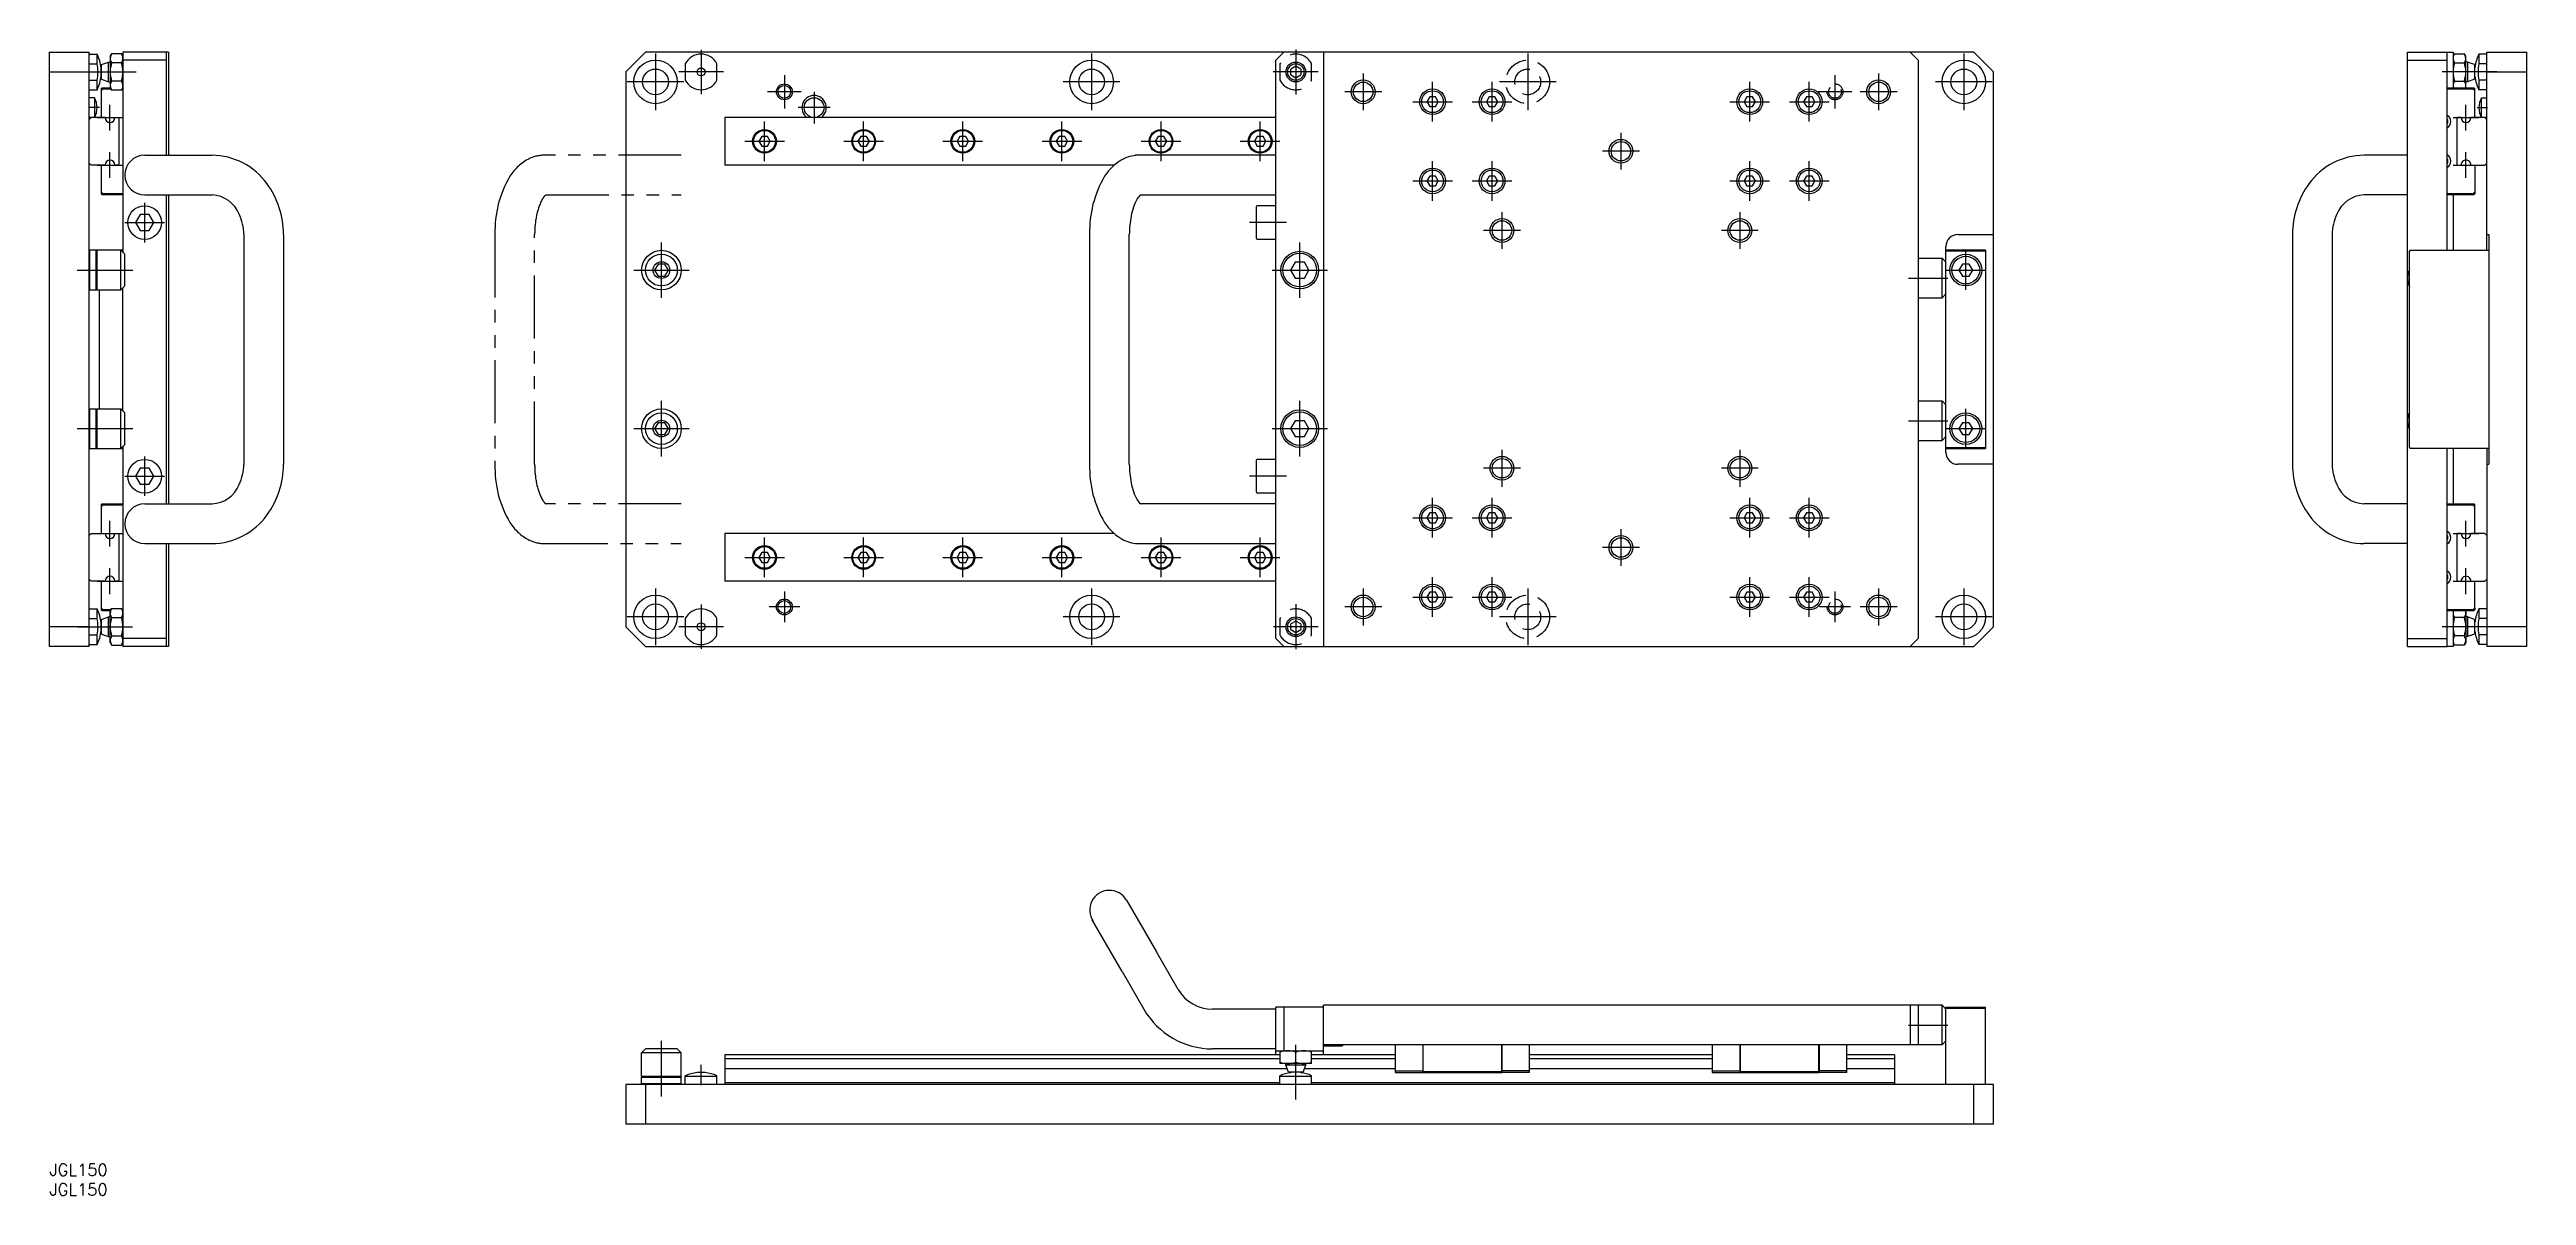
# Model space of a CAD drawing. Extents: x 0 to 625, y -8 to 281.
import ezdxf

# ---------------------------------------------------------------- set-up
doc = ezdxf.new("R2010")
doc.units = 0
doc.header["$LTSCALE"] = 0.5
for name, pattern in [('CENTER', [50.8, 31.75, -6.35, 6.35, -6.35]), ('DASHED', [19.05, 12.7, -6.35]), ('PHANTOM', [63.5, 31.75, -6.35, 6.35, -6.35, 6.35, -6.35])]:
    doc.linetypes.add(name, pattern=pattern)
for name, color, linetype in [('MSM_CENTER', 1, 'CENTER'), ('MSM_CONTINUOUS', 7, 'CONTINUOUS'), ('MSM_DASHED', 4, 'DASHED'), ('MSM_IMAGINARY', 6, 'PHANTOM'), ('MSM_NARROW', 5, 'CONTINUOUS'), ('MSM_PART_NUMBER', 7, 'CONTINUOUS')]:
    doc.layers.add(name, color=color, linetype=linetype)
doc.styles.get("Standard").update_dxf_attribs({"font": 'txt.shx', "height": 3, "bigfont": 'bigfont.shx'})

# ---------------------------------------------------------------- blocks, each defined once
blk = doc.blocks.new('*U4')
at = {"layer": 'MSM_PART_NUMBER'}
blk.add_text('JGL150', height=3, dxfattribs=at).set_placement((0, -3))
blk = doc.blocks.new('*U5')
at = {"layer": 'MSM_PART_NUMBER'}
blk.add_text('JGL150', height=3, dxfattribs=at).set_placement((0, -8))

msp = doc.modelspace()

# ---------------------------------------------------------------- linework, layer by layer
at = {"layer": 'MSM_CENTER'}
for p, q in [((164.35, 281.15), (164.35, 269.88)), ((314.35, 281.19), (314.35, 269.84)), ((6, 275.52), (22.76, 275.52)), ((152.85, 280.17), (152.85, 265.87)), ((169.99, 275.52), (158.72, 275.52)), ((262.85, 280.17), (262.85, 265.87)), ((320.03, 275.52), (308.68, 275.52)), ((331.35, 275.17), (331.35, 265.87)), ((372.85, 280.17), (372.85, 265.87)), ((461.35, 275.17), (461.35, 265.87)), ((482.85, 280.17), (482.85, 265.87)), ((617.27, 275.52), (603.5, 275.52)), ((160, 273.02), (145.7, 273.02)), ((189.58, 270.52), (181.13, 270.52)), ((185.35, 274.74), (185.35, 266.29)), ((192.85, 270.52), (192.85, 262.52)), ((270, 273.02), (255.7, 273.02)), ((336.01, 270.52), (326.7, 270.52)), ((348.85, 263.02), (348.85, 273.02)), ((363.85, 263.02), (363.85, 273.02)), ((380, 273.02), (365.7, 273.02)), ((428.85, 263.02), (428.85, 273.02)), ((443.85, 263.02), (443.85, 273.02)), ((454.58, 270.52), (446.13, 270.52)), ((450.35, 274.74), (450.35, 266.29)), ((466.01, 270.52), (456.7, 270.52)), ((490, 273.02), (475.7, 273.02)), ((12.6, 266.52), (9.87, 266.52)), ((12, 264.02), (18.5, 264.02)), ((15.25, 260.77), (15.25, 267.27)), ((180.35, 253.02), (180.35, 263.02)), ((196.86, 266.52), (188.85, 266.52)), ((205.35, 253.02), (205.35, 263.02)), ((230.35, 253.02), (230.35, 263.02)), ((255.35, 253.02), (255.35, 263.02)), ((280.35, 253.02), (280.35, 263.02)), ((305.35, 253.02), (305.35, 263.02)), ((343.85, 268.02), (353.85, 268.02)), ((358.85, 268.02), (368.85, 268.02)), ((423.85, 268.02), (433.85, 268.02)), ((438.85, 268.02), (448.85, 268.02)), ((606.26, 264.02), (612.76, 264.02)), ((609.51, 260.77), (609.51, 267.27)), ((612.34, 266.52), (614.9, 266.52)), ((175.35, 258.02), (185.35, 258.02)), ((200.35, 258.02), (210.35, 258.02)), ((225.35, 258.02), (235.35, 258.02)), ((250.35, 258.02), (260.35, 258.02)), ((275.35, 258.02), (285.35, 258.02)), ((300.35, 258.02), (310.35, 258.02)), ((396.35, 260.17), (396.35, 250.87)), ((12, 252.02), (18.5, 252.02)), ((15.25, 248.77), (15.25, 255.27)), ((348.85, 243.02), (348.85, 253.02)), ((363.85, 243.02), (363.85, 253.02)), ((401.01, 255.52), (391.7, 255.52)), ((428.85, 243.02), (428.85, 253.02)), ((443.85, 243.02), (443.85, 253.02)), ((606.26, 252.02), (612.76, 252.02)), ((609.51, 248.77), (609.51, 255.27)), ((343.85, 248.02), (353.85, 248.02)), ((358.85, 248.02), (368.85, 248.02)), ((423.85, 248.02), (433.85, 248.02)), ((438.85, 248.02), (448.85, 248.02)), ((19, 237.52), (29, 237.52)), ((24, 232.52), (24, 242.52)), ((312.01, 237.52), (302.7, 237.52)), ((366.35, 240.17), (366.35, 230.87)), ((426.35, 240.17), (426.35, 230.87)), ((154.35, 218.52), (154.35, 232.52)), ((315.35, 218.52), (315.35, 232.52)), ((371.01, 235.52), (361.7, 235.52)), ((431.01, 235.52), (421.7, 235.52)), ((7, 225.52), (21, 225.52)), ((147.35, 225.52), (161.35, 225.52)), ((308.35, 225.52), (322.35, 225.52)), ((478.35, 225.52), (488.35, 225.52)), ((483.35, 220.52), (483.35, 230.52)), ((468.85, 223.52), (478.85, 223.52)), ((154.35, 178.52), (154.35, 192.52)), ((315.35, 178.52), (315.35, 192.52)), ((468.85, 187.52), (478.85, 187.52)), ((483.35, 180.52), (483.35, 190.52)), ((7, 185.52), (21, 185.52)), ((147.35, 185.52), (161.35, 185.52)), ((308.35, 185.52), (322.35, 185.52)), ((478.35, 185.52), (488.35, 185.52)), ((24, 168.52), (24, 178.52)), ((371.01, 175.52), (361.7, 175.52)), ((366.35, 180.17), (366.35, 170.87)), ((431.01, 175.52), (421.7, 175.52)), ((426.35, 180.17), (426.35, 170.87)), ((19, 173.52), (29, 173.52)), ((312.01, 173.52), (302.7, 173.52)), ((343.85, 163.02), (353.85, 163.02)), ((348.85, 158.02), (348.85, 168.02)), ((358.85, 163.02), (368.85, 163.02)), ((363.85, 158.02), (363.85, 168.02)), ((423.85, 163.02), (433.85, 163.02)), ((428.85, 158.02), (428.85, 168.02)), ((438.85, 163.02), (448.85, 163.02)), ((443.85, 158.02), (443.85, 168.02)), ((12, 159.02), (18.5, 159.02)), ((15.25, 155.77), (15.25, 162.27)), ((180.35, 148.02), (180.35, 158.02)), ((205.35, 148.02), (205.35, 158.02)), ((230.35, 148.02), (230.35, 158.02)), ((255.35, 148.02), (255.35, 158.02)), ((280.35, 148.02), (280.35, 158.02)), ((305.35, 148.02), (305.35, 158.02)), ((396.35, 160.17), (396.35, 150.87)), ((606.26, 159.02), (612.76, 159.02)), ((609.51, 155.77), (609.51, 162.27)), ((15.25, 143.77), (15.25, 150.27)), ((175.35, 153.02), (185.35, 153.02)), ((200.35, 153.02), (210.35, 153.02)), ((225.35, 153.02), (235.35, 153.02)), ((250.35, 153.02), (260.35, 153.02)), ((275.35, 153.02), (285.35, 153.02)), ((300.35, 153.02), (310.35, 153.02)), ((401.01, 155.52), (391.7, 155.52)), ((609.51, 143.77), (609.51, 150.27)), ((12, 147.02), (18.5, 147.02)), ((152.85, 145.17), (152.85, 130.87)), ((185.35, 144.39), (185.35, 136.64)), ((262.85, 145.17), (262.85, 130.87)), ((331.35, 145.17), (331.35, 135.87)), ((348.85, 138.02), (348.85, 148.02)), ((363.85, 138.02), (363.85, 148.02)), ((372.85, 145.17), (372.85, 130.87)), ((428.85, 138.02), (428.85, 148.02)), ((443.85, 138.02), (443.85, 148.02)), ((450.35, 144.39), (450.35, 136.64)), ((461.35, 145.17), (461.35, 135.87)), ((482.85, 145.17), (482.85, 130.87)), ((606.26, 147.02), (612.76, 147.02)), ((160, 138.02), (145.7, 138.02)), ((164.35, 141.12), (164.35, 129.91)), ((189.23, 140.52), (181.48, 140.52)), ((270, 138.02), (255.7, 138.02)), ((314.35, 141.18), (314.35, 129.85)), ((336.01, 140.52), (326.7, 140.52)), ((343.85, 143.02), (353.85, 143.02)), ((358.85, 143.02), (368.85, 143.02)), ((380, 138.02), (365.7, 138.02)), ((423.85, 143.02), (433.85, 143.02)), ((438.85, 143.02), (448.85, 143.02)), ((454.23, 140.52), (446.48, 140.52)), ((466.01, 140.52), (456.7, 140.52)), ((490, 138.02), (475.7, 138.02)), ((7.12, 135.52), (20.96, 135.52)), ((169.96, 135.52), (158.75, 135.52)), ((320.02, 135.52), (308.69, 135.52)), ((617.26, 135.52), (603.51, 135.52)), ((468.85, 35), (478.85, 35)), ((154.35, 17), (154.35, 31)), ((314.35, 16.22), (314.35, 29.98)), ((314.35, 28.57), (314.35, 28.1)), ((164.35, 19.8), (164.35, 24.98))]:
    msp.add_line(p, q, dxfattribs=at)
at = {"layer": 'MSM_CONTINUOUS'}
for p, q in [((0, 130.52), (0, 280.52)), ((0, 280.52), (10, 280.52)), ((0, 275.52), (10, 275.52)), ((10, 130.52), (10, 280.52)), ((10, 280.02), (12, 280.02)), ((10, 277.58), (12, 277.58)), ((12, 277.58), (12, 280.02)), ((13, 274.52), (13, 276.52)), ((13.1, 277.37), (14.89, 278.02)), ((13.1, 273.67), (13.1, 277.37)), ((14.89, 273.02), (14.89, 278.02)), ((14.89, 278.02), (15.3, 278.02)), ((15.3, 279.52), (15.66, 280.14)), ((15.3, 279.52), (15.3, 271.52)), ((15.62, 277.7), (15.66, 277.83)), ((18.14, 280.14), (15.66, 280.14)), ((18.14, 277.83), (15.66, 277.83)), ((18.5, 279.52), (18.14, 280.14)), ((18.18, 277.7), (18.14, 277.83)), ((29.5, 280.52), (18.5, 280.52)), ((18.5, 280.52), (18.5, 230.02)), ((29.5, 278.52), (18.5, 278.52)), ((30, 280.52), (29.5, 280.52)), ((29.5, 254.52), (29.5, 280.52)), ((30, 280.52), (30, 254.52)), ((150.35, 280.52), (145.35, 275.52)), ((145.35, 275.52), (145.35, 135.52)), ((485.35, 280.52), (150.35, 280.52)), ((160.35, 277.58), (160.35, 273.46)), ((168.35, 273.46), (168.35, 277.58)), ((309.35, 278.52), (311.35, 280.52)), ((309.35, 132.52), (309.35, 278.52)), ((314.35, 276.96), (313.1, 276.23)), ((313.11, 274.79), (313.1, 276.23)), ((315.6, 276.24), (314.35, 276.96)), ((315.6, 276.24), (315.61, 274.8)), ((321.35, 280.52), (321.35, 130.52)), ((469.35, 280.52), (471.35, 278.52)), ((471.35, 278.52), (471.35, 132.52)), ((485.35, 280.52), (490.35, 275.52)), ((490.35, 135.52), (490.35, 275.52)), ((594.76, 280.52), (606.26, 280.52)), ((594.76, 130.52), (594.76, 280.52)), ((594.76, 278.52), (604.76, 278.52)), ((604.76, 230.52), (604.76, 280.52)), ((606.26, 280.52), (606.26, 271.52)), ((606.26, 279.52), (606.62, 280.14)), ((606.62, 280.14), (609.11, 280.14)), ((606.62, 277.83), (609.11, 277.83)), ((609.46, 279.52), (609.11, 280.14)), ((609.46, 271.52), (609.46, 279.52)), ((609.88, 278.02), (609.46, 278.02)), ((609.88, 278.02), (609.88, 273.02)), ((611.66, 277.37), (609.88, 278.02)), ((611.66, 277.37), (611.66, 273.67)), ((612.76, 280.02), (612.76, 277.58)), ((614.76, 280.02), (612.76, 280.02)), ((614.76, 277.58), (612.76, 277.58)), ((614.76, 280.52), (624.76, 280.52)), ((614.76, 230.52), (614.76, 280.52)), ((614.76, 275.52), (624.76, 275.52)), ((624.76, 280.52), (624.76, 130.52)), ((10, 273.46), (12, 273.46)), ((10, 271.02), (12, 271.02)), ((11.33, 269.02), (10, 269.02)), ((11.33, 269.02), (11.33, 264.02)), ((12, 271.02), (12, 273.46)), ((13, 271.22), (13.3, 271.52)), ((13, 270.77), (13.49, 271.27)), ((13, 271.22), (13, 264.02)), ((13.1, 273.67), (14.89, 273.02)), ((13.3, 271.52), (15.3, 271.52)), ((13.49, 271.27), (15.44, 271.27)), ((14.89, 273.02), (15.3, 273.02)), ((15.3, 271.52), (15.66, 270.9)), ((18.14, 273.21), (15.66, 273.21)), ((18.14, 270.9), (15.66, 270.9)), ((18.5, 271.52), (18.14, 270.9)), ((18.36, 271.27), (18.5, 271.27)), ((313.11, 274.79), (314.36, 274.07)), ((314.36, 274.07), (315.61, 274.8)), ((348.13, 269.27), (347.41, 268.02)), ((349.58, 269.27), (348.13, 269.27)), ((350.3, 268.02), (349.58, 269.27)), ((363.13, 269.27), (362.41, 268.02)), ((364.58, 269.27), (363.13, 269.27)), ((365.3, 268.02), (364.58, 269.27)), ((428.13, 269.27), (427.41, 268.02)), ((429.58, 269.27), (428.13, 269.27)), ((430.3, 268.02), (429.58, 269.27)), ((443.13, 269.27), (442.41, 268.02)), ((444.58, 269.27), (443.13, 269.27)), ((445.3, 268.02), (444.58, 269.27)), ((604.76, 271.52), (611.47, 271.52)), ((604.76, 271.27), (611.27, 271.27)), ((606.58, 273.33), (606.62, 273.21)), ((606.62, 273.21), (609.11, 273.21)), ((609.14, 273.33), (609.11, 273.21)), ((609.88, 273.02), (609.46, 273.02)), ((611.66, 273.67), (609.88, 273.02)), ((611.27, 271.27), (611.76, 270.77)), ((611.47, 271.52), (611.76, 271.22)), ((611.76, 264.02), (611.76, 271.22)), ((612.76, 273.46), (612.76, 271.02)), ((614.76, 273.46), (612.76, 273.46)), ((614.76, 271.02), (612.76, 271.02)), ((613.43, 264.02), (613.43, 269.02)), ((613.43, 269.02), (614.76, 269.02)), ((14, 264.02), (10, 264.02)), ((10.5, 264.02), (10, 263.52)), ((16.5, 264.02), (17.5, 264.02)), ((17.5, 264.02), (17.5, 252.02)), ((170.35, 264.02), (170.35, 252.02)), ((309.35, 264.02), (170.35, 264.02)), ((347.41, 268.02), (348.13, 266.77)), ((348.13, 266.77), (349.58, 266.77)), ((349.58, 266.77), (350.3, 268.02)), ((362.41, 268.02), (363.13, 266.77)), ((363.13, 266.77), (364.58, 266.77)), ((364.58, 266.77), (365.3, 268.02)), ((427.41, 268.02), (428.13, 266.77)), ((428.13, 266.77), (429.58, 266.77)), ((429.58, 266.77), (430.3, 268.02)), ((442.41, 268.02), (443.13, 266.77)), ((443.13, 266.77), (444.58, 266.77)), ((444.58, 266.77), (445.3, 268.02)), ((608.26, 264.02), (607.26, 264.02)), ((607.26, 252.02), (607.26, 264.02)), ((614.76, 264.02), (610.76, 264.02)), ((614.26, 264.02), (614.76, 263.52)), ((179.63, 259.27), (178.91, 258.02)), ((178.91, 258.02), (179.63, 256.77)), ((181.08, 259.27), (179.63, 259.27)), ((179.63, 256.77), (181.08, 256.77)), ((181.8, 258.02), (181.08, 259.27)), ((181.08, 256.77), (181.8, 258.02)), ((204.63, 259.27), (203.91, 258.02)), ((203.91, 258.02), (204.63, 256.77)), ((206.08, 259.27), (204.63, 259.27)), ((204.63, 256.77), (206.08, 256.77)), ((206.8, 258.02), (206.08, 259.27)), ((206.08, 256.77), (206.8, 258.02)), ((229.63, 259.27), (228.91, 258.02)), ((228.91, 258.02), (229.63, 256.77)), ((231.08, 259.27), (229.63, 259.27)), ((229.63, 256.77), (231.08, 256.77)), ((231.8, 258.02), (231.08, 259.27)), ((231.08, 256.77), (231.8, 258.02)), ((254.63, 259.27), (253.91, 258.02)), ((253.91, 258.02), (254.63, 256.77)), ((256.08, 259.27), (254.63, 259.27)), ((254.63, 256.77), (256.08, 256.77)), ((256.8, 258.02), (256.08, 259.27)), ((256.08, 256.77), (256.8, 258.02)), ((279.63, 259.27), (278.91, 258.02)), ((278.91, 258.02), (279.63, 256.77)), ((281.08, 259.27), (279.63, 259.27)), ((279.63, 256.77), (281.08, 256.77)), ((281.8, 258.02), (281.08, 259.27)), ((281.08, 256.77), (281.8, 258.02)), ((304.63, 259.27), (303.91, 258.02)), ((303.91, 258.02), (304.63, 256.77)), ((306.08, 259.27), (304.63, 259.27)), ((304.63, 256.77), (306.08, 256.77)), ((306.8, 258.02), (306.08, 259.27)), ((306.08, 256.77), (306.8, 258.02)), ((10.5, 252.02), (10, 252.52)), ((14, 252.02), (10.5, 252.02)), ((13, 252.02), (13, 244.81)), ((17.5, 252.02), (16.5, 252.02)), ((24, 254.52), (41.01, 254.52)), ((268.56, 252.02), (170.35, 252.02)), ((279.35, 254.52), (273.85, 254.52)), ((280.35, 254.52), (274.94, 254.52)), ((309.35, 254.52), (280.35, 254.52)), ((594.76, 254.52), (583.75, 254.52)), ((607.26, 252.02), (608.26, 252.02)), ((610.76, 252.02), (614.26, 252.02)), ((611.76, 252.02), (611.76, 244.81)), ((614.26, 252.02), (614.76, 252.52)), ((13.49, 244.77), (13, 245.26)), ((13.3, 244.52), (13, 244.81)), ((18.5, 244.52), (13.3, 244.52)), ((18.5, 244.77), (13.49, 244.77)), ((24, 244.52), (41.01, 244.52)), ((29.5, 166.52), (29.5, 244.52)), ((30, 244.52), (30, 166.52)), ((275.18, 244.52), (280.35, 244.52)), ((280.35, 244.52), (309.35, 244.52)), ((348.13, 249.27), (347.41, 248.02)), ((347.41, 248.02), (348.13, 246.77)), ((349.58, 249.27), (348.13, 249.27)), ((348.13, 246.77), (349.58, 246.77)), ((350.3, 248.02), (349.58, 249.27)), ((349.58, 246.77), (350.3, 248.02)), ((363.13, 249.27), (362.41, 248.02)), ((362.41, 248.02), (363.13, 246.77)), ((364.58, 249.27), (363.13, 249.27)), ((363.13, 246.77), (364.58, 246.77)), ((365.3, 248.02), (364.58, 249.27)), ((364.58, 246.77), (365.3, 248.02)), ((428.13, 249.27), (427.41, 248.02)), ((427.41, 248.02), (428.13, 246.77)), ((429.58, 249.27), (428.13, 249.27)), ((428.13, 246.77), (429.58, 246.77)), ((430.3, 248.02), (429.58, 249.27)), ((429.58, 246.77), (430.3, 248.02)), ((443.13, 249.27), (442.41, 248.02)), ((442.41, 248.02), (443.13, 246.77)), ((444.58, 249.27), (443.13, 249.27)), ((443.13, 246.77), (444.58, 246.77)), ((445.3, 248.02), (444.58, 249.27)), ((444.58, 246.77), (445.3, 248.02)), ((594.76, 244.52), (583.75, 244.52)), ((611.27, 244.77), (604.76, 244.77)), ((611.47, 244.52), (604.76, 244.52)), ((606.26, 244.52), (606.26, 230.52)), ((611.76, 245.26), (611.27, 244.77)), ((611.76, 244.81), (611.47, 244.52)), ((22.85, 239.52), (21.69, 237.52)), ((21.69, 237.52), (22.85, 235.52)), ((25.15, 239.52), (22.85, 239.52)), ((26.31, 237.52), (25.15, 239.52)), ((25.15, 235.52), (26.31, 237.52)), ((304.35, 241.37), (304.35, 233.67)), ((309.35, 241.77), (304.75, 241.77)), ((22.85, 235.52), (25.15, 235.52)), ((49, 234.52), (49, 176.52)), ((59, 234.52), (59, 176.52)), ((262.35, 234.52), (262.35, 176.52)), ((272.35, 176.52), (272.35, 234.52)), ((309.35, 233.27), (304.75, 233.27)), ((478.35, 179.52), (478.35, 231.52)), ((481.35, 234.52), (490.35, 234.52)), ((565.76, 234.52), (565.76, 176.52)), ((575.76, 234.52), (575.76, 176.52)), ((614.76, 234.52), (615.26, 234.52)), ((615.26, 234.52), (615.26, 176.52)), ((11.8, 230.52), (10, 230.52)), ((10, 230.32), (10.2, 230.52)), ((10.2, 220.52), (10.2, 230.52)), ((18, 230.52), (11.8, 230.52)), ((11.8, 230.52), (12, 230.32)), ((11.8, 220.52), (11.8, 230.52)), ((12, 220.52), (12, 230.52)), ((18, 220.52), (18, 230.52)), ((19, 229.52), (18, 230.52)), ((18.5, 230.52), (18, 230.52)), ((19, 221.52), (19, 229.52)), ((153.49, 227.02), (152.62, 225.52)), ((152.62, 225.52), (153.49, 224.02)), ((155.22, 227.02), (153.49, 227.02)), ((156.09, 225.52), (155.22, 227.02)), ((155.22, 224.02), (156.09, 225.52)), ((314.2, 227.52), (313.05, 225.52)), ((313.05, 225.52), (314.2, 223.52)), ((316.51, 227.52), (314.2, 227.52)), ((317.66, 225.52), (316.51, 227.52)), ((316.51, 223.52), (317.66, 225.52)), ((471.35, 228.52), (477.35, 228.52)), ((477.35, 218.52), (477.35, 228.52)), ((478.35, 227.52), (477.35, 228.52)), ((488.35, 230.52), (478.35, 230.52)), ((488.35, 230.32), (478.35, 230.32)), ((482.49, 227.02), (481.62, 225.52)), ((481.62, 225.52), (482.49, 224.02)), ((484.22, 227.02), (482.49, 227.02)), ((485.09, 225.52), (484.22, 227.02)), ((484.22, 224.02), (485.09, 225.52)), ((488.35, 230.52), (488.35, 180.52)), ((595.46, 230.52), (595.26, 230.32)), ((595.26, 180.72), (595.26, 230.32)), ((595.46, 230.52), (615.26, 230.52)), ((10, 220.72), (10.2, 220.52)), ((10.2, 220.52), (11.8, 220.52)), ((11.8, 220.52), (12, 220.72)), ((12, 220.52), (18, 220.52)), ((12.5, 220.52), (12.5, 190.52)), ((19, 221.52), (18, 220.52)), ((18.5, 190.02), (18.5, 221.02)), ((153.49, 224.02), (155.22, 224.02)), ((314.2, 223.52), (316.51, 223.52)), ((478.35, 219.52), (477.35, 218.52)), ((482.49, 224.02), (484.22, 224.02)), ((471.35, 218.52), (477.35, 218.52)), ((10, 190.32), (10.2, 190.52)), ((10.2, 190.52), (11.8, 190.52)), ((10.2, 180.52), (10.2, 190.52)), ((11.8, 190.52), (12, 190.32)), ((11.8, 180.52), (11.8, 190.52)), ((12, 180.52), (12, 190.52)), ((12, 190.52), (18, 190.52)), ((18, 180.52), (18, 190.52)), ((19, 189.52), (18, 190.52)), ((19, 181.52), (19, 189.52)), ((314.2, 187.52), (313.05, 185.52)), ((316.51, 187.52), (314.2, 187.52)), ((317.66, 185.52), (316.51, 187.52)), ((471.35, 192.52), (477.35, 192.52)), ((477.35, 182.52), (477.35, 192.52)), ((478.35, 191.52), (477.35, 192.52)), ((19, 181.52), (18, 180.52)), ((153.49, 187.02), (152.62, 185.52)), ((152.62, 185.52), (153.49, 184.02)), ((155.22, 187.02), (153.49, 187.02)), ((153.49, 184.02), (155.22, 184.02)), ((156.09, 185.52), (155.22, 187.02)), ((155.22, 184.02), (156.09, 185.52)), ((313.05, 185.52), (314.2, 183.52)), ((314.2, 183.52), (316.51, 183.52)), ((316.51, 183.52), (317.66, 185.52)), ((471.35, 182.52), (477.35, 182.52)), ((478.35, 183.52), (477.35, 182.52)), ((482.49, 187.02), (481.62, 185.52)), ((481.62, 185.52), (482.49, 184.02)), ((484.22, 187.02), (482.49, 187.02)), ((482.49, 184.02), (484.22, 184.02)), ((485.09, 185.52), (484.22, 187.02)), ((484.22, 184.02), (485.09, 185.52)), ((10, 180.72), (10.2, 180.52)), ((10, 180.52), (18.5, 180.52)), ((11.8, 180.52), (12, 180.72)), ((18.5, 181.02), (18.5, 130.52)), ((22.85, 175.52), (21.69, 173.52)), ((25.15, 175.52), (22.85, 175.52)), ((26.31, 173.52), (25.15, 175.52)), ((304.35, 177.37), (304.35, 169.67)), ((309.35, 177.77), (304.75, 177.77)), ((478.35, 180.72), (488.35, 180.72)), ((478.35, 180.52), (488.35, 180.52)), ((490.35, 176.52), (481.35, 176.52)), ((595.26, 180.72), (595.46, 180.52)), ((615.26, 180.52), (595.46, 180.52)), ((604.76, 130.52), (604.76, 180.52)), ((606.26, 180.52), (606.26, 166.52)), ((614.76, 180.52), (614.76, 130.52)), ((614.76, 176.52), (615.26, 176.52)), ((21.69, 173.52), (22.85, 171.52)), ((22.85, 171.52), (25.15, 171.52)), ((25.15, 171.52), (26.31, 173.52)), ((309.35, 169.27), (304.75, 169.27)), ((13, 166.22), (13.3, 166.52)), ((13, 165.77), (13.49, 166.27)), ((13, 166.22), (13, 159.02)), ((13.3, 166.52), (18.5, 166.52)), ((13.49, 166.27), (18.5, 166.27)), ((24, 166.52), (41.01, 166.52)), ((309.35, 166.52), (275.18, 166.52)), ((348.13, 164.27), (347.41, 163.02)), ((347.41, 163.02), (348.13, 161.77)), ((349.58, 164.27), (348.13, 164.27)), ((350.3, 163.02), (349.58, 164.27)), ((349.58, 161.77), (350.3, 163.02)), ((363.13, 164.27), (362.41, 163.02)), ((362.41, 163.02), (363.13, 161.77)), ((364.58, 164.27), (363.13, 164.27)), ((365.3, 163.02), (364.58, 164.27)), ((364.58, 161.77), (365.3, 163.02)), ((428.13, 164.27), (427.41, 163.02)), ((427.41, 163.02), (428.13, 161.77)), ((429.58, 164.27), (428.13, 164.27)), ((430.3, 163.02), (429.58, 164.27)), ((429.58, 161.77), (430.3, 163.02)), ((443.13, 164.27), (442.41, 163.02)), ((442.41, 163.02), (443.13, 161.77)), ((444.58, 164.27), (443.13, 164.27)), ((445.3, 163.02), (444.58, 164.27)), ((444.58, 161.77), (445.3, 163.02)), ((594.76, 166.52), (583.75, 166.52)), ((604.76, 166.52), (611.47, 166.52)), ((604.76, 166.27), (611.27, 166.27)), ((611.27, 166.27), (611.76, 165.77)), ((611.47, 166.52), (611.76, 166.22)), ((611.76, 159.02), (611.76, 166.22)), ((10.5, 159.02), (10, 158.52)), ((10.5, 159.02), (14, 159.02)), ((16.5, 159.02), (17.5, 159.02)), ((17.5, 159.02), (17.5, 147.02)), ((24, 156.52), (41.01, 156.52)), ((29.5, 130.52), (29.5, 156.52)), ((30, 156.52), (30, 130.52)), ((170.35, 159.02), (170.35, 147.02)), ((268.56, 159.02), (170.35, 159.02)), ((274.94, 156.52), (309.35, 156.52)), ((348.13, 161.77), (349.58, 161.77)), ((363.13, 161.77), (364.58, 161.77)), ((428.13, 161.77), (429.58, 161.77)), ((443.13, 161.77), (444.58, 161.77)), ((594.76, 156.52), (583.75, 156.52)), ((608.26, 159.02), (607.26, 159.02)), ((607.26, 147.02), (607.26, 159.02)), ((614.26, 159.02), (610.76, 159.02)), ((614.26, 159.02), (614.76, 158.52)), ((179.63, 154.27), (178.91, 153.02)), ((178.91, 153.02), (179.63, 151.77)), ((181.08, 154.27), (179.63, 154.27)), ((179.63, 151.77), (181.08, 151.77)), ((181.8, 153.02), (181.08, 154.27)), ((181.08, 151.77), (181.8, 153.02)), ((204.63, 154.27), (203.91, 153.02)), ((203.91, 153.02), (204.63, 151.77)), ((206.08, 154.27), (204.63, 154.27)), ((204.63, 151.77), (206.08, 151.77)), ((206.8, 153.02), (206.08, 154.27)), ((206.08, 151.77), (206.8, 153.02)), ((229.63, 154.27), (228.91, 153.02)), ((228.91, 153.02), (229.63, 151.77)), ((231.08, 154.27), (229.63, 154.27)), ((229.63, 151.77), (231.08, 151.77)), ((231.8, 153.02), (231.08, 154.27)), ((231.08, 151.77), (231.8, 153.02)), ((254.63, 154.27), (253.91, 153.02)), ((253.91, 153.02), (254.63, 151.77)), ((256.08, 154.27), (254.63, 154.27)), ((254.63, 151.77), (256.08, 151.77)), ((256.8, 153.02), (256.08, 154.27)), ((256.08, 151.77), (256.8, 153.02)), ((279.63, 154.27), (278.91, 153.02)), ((278.91, 153.02), (279.63, 151.77)), ((281.08, 154.27), (279.63, 154.27)), ((279.63, 151.77), (281.08, 151.77)), ((281.8, 153.02), (281.08, 154.27)), ((281.08, 151.77), (281.8, 153.02)), ((304.63, 154.27), (303.91, 153.02)), ((303.91, 153.02), (304.63, 151.77)), ((306.08, 154.27), (304.63, 154.27)), ((304.63, 151.77), (306.08, 151.77)), ((306.8, 153.02), (306.08, 154.27)), ((306.08, 151.77), (306.8, 153.02)), ((10.5, 147.02), (10, 147.52)), ((14, 147.02), (10.5, 147.02)), ((13, 147.02), (13, 139.81)), ((17.5, 147.02), (16.5, 147.02)), ((309.35, 147.02), (170.35, 147.02)), ((348.13, 144.27), (347.41, 143.02)), ((349.58, 144.27), (348.13, 144.27)), ((350.3, 143.02), (349.58, 144.27)), ((363.13, 144.27), (362.41, 143.02)), ((364.58, 144.27), (363.13, 144.27)), ((365.3, 143.02), (364.58, 144.27)), ((428.13, 144.27), (427.41, 143.02)), ((429.58, 144.27), (428.13, 144.27)), ((430.3, 143.02), (429.58, 144.27)), ((443.13, 144.27), (442.41, 143.02)), ((444.58, 144.27), (443.13, 144.27)), ((445.3, 143.02), (444.58, 144.27)), ((607.26, 147.02), (608.26, 147.02)), ((610.76, 147.02), (614.26, 147.02)), ((611.76, 140.26), (611.76, 147.02)), ((614.26, 147.02), (614.76, 147.52)), ((10, 140.02), (12, 140.02)), ((10, 137.58), (12, 137.58)), ((12, 137.58), (12, 140.02)), ((13.49, 139.77), (13, 140.26)), ((13.3, 139.52), (13, 139.81)), ((13.1, 137.37), (14.89, 138.02)), ((15.3, 139.52), (13.3, 139.52)), ((15.44, 139.77), (13.49, 139.77)), ((14.89, 133.02), (14.89, 138.02)), ((14.89, 138.02), (15.3, 138.02)), ((15.3, 139.52), (15.66, 140.14)), ((15.3, 131.52), (15.3, 139.52)), ((15.66, 140.14), (18.14, 140.14)), ((15.66, 137.83), (18.14, 137.83)), ((18.5, 139.52), (18.14, 140.14)), ((18.5, 139.77), (18.36, 139.77)), ((160.35, 137.58), (160.35, 133.46)), ((168.35, 133.46), (168.35, 137.58)), ((347.41, 143.02), (348.13, 141.77)), ((348.13, 141.77), (349.58, 141.77)), ((349.58, 141.77), (350.3, 143.02)), ((362.41, 143.02), (363.13, 141.77)), ((363.13, 141.77), (364.58, 141.77)), ((364.58, 141.77), (365.3, 143.02)), ((427.41, 143.02), (428.13, 141.77)), ((428.13, 141.77), (429.58, 141.77)), ((429.58, 141.77), (430.3, 143.02)), ((442.41, 143.02), (443.13, 141.77)), ((443.13, 141.77), (444.58, 141.77)), ((444.58, 141.77), (445.3, 143.02)), ((611.27, 139.77), (604.76, 139.77)), ((611.47, 139.52), (604.76, 139.52)), ((606.26, 139.52), (606.26, 130.52)), ((606.58, 137.7), (606.62, 137.83)), ((609.11, 137.83), (606.62, 137.83)), ((609.14, 137.7), (609.11, 137.83)), ((609.46, 139.52), (609.46, 131.52)), ((609.88, 138.02), (609.46, 138.02)), ((609.88, 138.02), (609.88, 133.02)), ((611.66, 137.37), (609.88, 138.02)), ((611.76, 140.26), (611.27, 139.77)), ((611.76, 139.81), (611.47, 139.52)), ((611.76, 140.26), (611.76, 139.81)), ((612.76, 140.02), (612.76, 137.58)), ((614.76, 140.02), (612.76, 140.02)), ((614.76, 137.58), (612.76, 137.58)), ((10, 135.52), (0, 135.52)), ((10, 133.46), (12, 133.46)), ((12, 131.02), (12, 133.46)), ((13, 134.52), (13, 136.52)), ((13.1, 133.67), (13.1, 137.37)), ((13.1, 133.67), (14.89, 133.02)), ((14.89, 133.02), (15.3, 133.02)), ((15.3, 131.52), (15.66, 130.9)), ((15.62, 133.33), (15.66, 133.21)), ((15.66, 133.21), (18.14, 133.21)), ((18.18, 133.33), (18.14, 133.21)), ((18.5, 131.52), (18.14, 130.9)), ((29.5, 132.52), (18.5, 132.52)), ((150.35, 130.52), (145.35, 135.52)), ((311.35, 130.52), (309.35, 132.52)), ((314.35, 136.96), (313.1, 136.24)), ((313.1, 134.8), (313.1, 136.24)), ((313.1, 134.8), (314.35, 134.07)), ((315.6, 136.24), (314.35, 136.96)), ((314.35, 134.07), (315.6, 134.8)), ((315.6, 136.24), (315.6, 134.8)), ((469.35, 130.52), (471.35, 132.52)), ((490.35, 135.52), (485.35, 130.52)), ((594.76, 132.52), (604.76, 132.52)), ((606.26, 131.52), (606.62, 130.9)), ((609.11, 133.21), (606.62, 133.21)), ((609.46, 131.52), (609.11, 130.9)), ((609.88, 133.02), (609.46, 133.02)), ((611.66, 133.67), (609.88, 133.02)), ((611.66, 137.37), (611.66, 133.67)), ((614.76, 133.46), (612.76, 133.46)), ((612.76, 133.46), (612.76, 131.02)), ((624.76, 135.52), (614.76, 135.52)), ((10, 130.52), (0, 130.52)), ((10, 131.02), (12, 131.02)), ((15.66, 130.9), (18.14, 130.9)), ((30, 130.52), (18.5, 130.52)), ((150.35, 130.52), (469.35, 130.52)), ((469.35, 130.52), (485.35, 130.52)), ((594.76, 130.52), (604.76, 130.52)), ((606.26, 130.52), (604.76, 130.52)), ((609.11, 130.9), (606.62, 130.9)), ((614.76, 131.02), (612.76, 131.02)), ((624.76, 130.52), (614.76, 130.52)), ((271.65, 66.55), (279.18, 53.51)), ((270.52, 48.51), (263.01, 61.53)), ((263.01, 61.53), (263.06, 61.45)), ((284.68, 44), (279.18, 53.51)), ((270.52, 48.51), (276.01, 39)), ((309.35, 39), (293.34, 39)), ((321.35, 39.5), (309.35, 39.5)), ((309.35, 27.5), (309.35, 39.5)), ((311.35, 39.5), (311.35, 28.5)), ((477.35, 40), (321.35, 40)), ((321.35, 27.5), (321.35, 40)), ((469.35, 40), (469.35, 30)), ((471.35, 40), (471.35, 30)), ((477.35, 30), (477.35, 40)), ((478.35, 39), (477.35, 40)), ((478.35, 20), (478.35, 39.5)), ((478.35, 39.5), (488.35, 39.5)), ((478.35, 39.3), (488.35, 39.3)), ((488.35, 20), (488.35, 39.5)), ((150.35, 29), (149.35, 28)), ((159.35, 28), (149.35, 28)), ((149.35, 22), (149.35, 28)), ((158.35, 29), (150.35, 29)), ((158.35, 29), (159.35, 28)), ((159.35, 22), (159.35, 28)), ((170.35, 27.5), (170.35, 20)), ((310.35, 27.5), (170.35, 27.5)), ((310.35, 26.5), (170.35, 26.5)), ((309.35, 29), (293.34, 29)), ((309.35, 28.5), (321.35, 28.5)), ((310.35, 28.5), (310.35, 25.3)), ((318.35, 25.3), (310.35, 25.3)), ((311.85, 24.89), (311.85, 25.3)), ((314.35, 25.66), (314.35, 28.14)), ((316.85, 24.89), (316.85, 25.3)), ((318.35, 25.3), (318.35, 28.5)), ((339.4, 27.5), (318.35, 27.5)), ((339.4, 26.5), (318.35, 26.5)), ((477.35, 30), (321.35, 30)), ((321.35, 29.75), (325.95, 29.75)), ((339.4, 30), (339.4, 23)), ((346.38, 30), (346.38, 23)), ((346.4, 30), (346.4, 23)), ((366.3, 23), (366.3, 30)), ((366.32, 30), (366.32, 23)), ((373.3, 23), (373.3, 30)), ((419.4, 27.5), (373.3, 27.5)), ((419.4, 26.5), (373.3, 26.5)), ((419.4, 30), (419.4, 23)), ((426.38, 30), (426.38, 23)), ((426.4, 30), (426.4, 23)), ((446.3, 23), (446.3, 30)), ((446.32, 30), (446.32, 23)), ((453.3, 23), (453.3, 30)), ((465.35, 27.5), (453.3, 27.5)), ((465.35, 26.5), (453.3, 26.5)), ((465.35, 27.5), (465.35, 20)), ((478.35, 31), (477.35, 30)), ((490.35, 20), (145.35, 20)), ((145.35, 20), (145.35, 10)), ((149.55, 22), (149.35, 21.8)), ((159.35, 22), (149.35, 22)), ((159.35, 21.8), (149.35, 21.8)), ((149.35, 20.2), (149.35, 21.8)), ((159.35, 20.2), (149.35, 20.2)), ((149.55, 20), (149.35, 20.2)), ((150.35, 20), (150.35, 10)), ((159.15, 22), (159.35, 21.8)), ((159.15, 20), (159.35, 20.2)), ((159.35, 20.2), (159.35, 21.8)), ((160.35, 20), (160.35, 22.23)), ((168.35, 22), (160.35, 22)), ((165.35, 23), (163.35, 23)), ((168.35, 20), (168.35, 22.23)), ((312.18, 24), (170.35, 24)), ((170.35, 20.5), (310.35, 20.5)), ((310.35, 20), (310.35, 22.23)), ((318.35, 22), (310.35, 22)), ((316.85, 24.89), (311.85, 24.89)), ((312.5, 23.1), (311.85, 24.89)), ((316.2, 23.1), (312.5, 23.1)), ((316.2, 23.1), (316.85, 24.89)), ((339.4, 24), (316.53, 24)), ((318.35, 20), (318.35, 22.23)), ((318.35, 20.5), (465.35, 20.5)), ((339.4, 23.49), (346.38, 23.49)), ((339.4, 23), (346.38, 23)), ((346.38, 23.5), (346.4, 23.5)), ((346.38, 23.01), (346.4, 23.01)), ((346.4, 23.3), (366.3, 23.3)), ((346.4, 23), (366.3, 23)), ((366.32, 23.5), (366.3, 23.5)), ((366.32, 23.01), (366.3, 23.01)), ((373.3, 23.49), (366.32, 23.49)), ((373.3, 23), (366.32, 23)), ((419.4, 24), (373.3, 24)), ((419.4, 23.49), (426.38, 23.49)), ((419.4, 23), (426.38, 23)), ((426.38, 23.5), (426.4, 23.5)), ((426.38, 23.01), (426.4, 23.01)), ((426.4, 23.3), (446.3, 23.3)), ((426.4, 23), (446.3, 23)), ((446.32, 23.5), (446.3, 23.5)), ((446.32, 23.01), (446.3, 23.01)), ((453.3, 23.49), (446.32, 23.49)), ((453.3, 23), (446.32, 23)), ((465.35, 24), (453.3, 24)), ((485.35, 10), (485.35, 20)), ((490.35, 10), (490.35, 20)), ((490.35, 10), (145.35, 10))]:
    msp.add_line(p, q, dxfattribs=at)
for centre, radius in [((152.85, 273.02), 5.5), ((152.85, 273.02), 3.25), ((164.35, 275.52), 1), ((262.85, 273.02), 5.5), ((262.85, 273.02), 3.25), ((314.35, 275.52), 2.07), ((482.85, 273.02), 5.5), ((482.85, 273.02), 3.25), ((185.35, 270.52), 1.62), ((192.85, 266.52), 2.5), ((331.35, 270.52), 2.46), ((348.85, 268.02), 3.25), ((348.85, 268.02), 2.75), ((363.85, 268.02), 3.25), ((363.85, 268.02), 2.75), ((428.85, 268.02), 3.25), ((428.85, 268.02), 2.75), ((443.85, 268.02), 3.25), ((443.85, 268.02), 2.75), ((461.35, 270.52), 2.46), ((180.35, 258.02), 3), ((180.35, 258.02), 2.75), ((205.35, 258.02), 3), ((205.35, 258.02), 2.75), ((230.35, 258.02), 3), ((230.35, 258.02), 2.75), ((255.35, 258.02), 3), ((255.35, 258.02), 2.75), ((280.35, 258.02), 3), ((280.35, 258.02), 2.75), ((305.35, 258.02), 3), ((305.35, 258.02), 2.75), ((396.35, 255.52), 2.46), ((348.85, 248.02), 3.25), ((348.85, 248.02), 2.75), ((363.85, 248.02), 3.25), ((363.85, 248.02), 2.75), ((428.85, 248.02), 3.25), ((428.85, 248.02), 2.75), ((443.85, 248.02), 3.25), ((443.85, 248.02), 2.75), ((24, 237.52), 4.25), ((366.35, 235.52), 2.46), ((426.35, 235.52), 2.46), ((154.35, 225.52), 5), ((154.35, 225.52), 4), ((154.35, 225.52), 2.1), ((315.35, 225.52), 4.75), ((315.35, 225.52), 4.25), ((483.35, 225.52), 4), ((483.35, 225.52), 3.5), ((154.35, 185.52), 5), ((154.35, 185.52), 4), ((154.35, 185.52), 2.1), ((315.35, 185.52), 4.75), ((315.35, 185.52), 4.25), ((483.35, 185.52), 4), ((483.35, 185.52), 3.5), ((24, 173.52), 4.25), ((366.35, 175.52), 2.46), ((426.35, 175.52), 2.46), ((348.85, 163.02), 3.25), ((348.85, 163.02), 2.75), ((363.85, 163.02), 3.25), ((363.85, 163.02), 2.75), ((428.85, 163.02), 3.25), ((428.85, 163.02), 2.75), ((443.85, 163.02), 3.25), ((443.85, 163.02), 2.75), ((396.35, 155.52), 2.46), ((180.35, 153.02), 3), ((180.35, 153.02), 2.75), ((205.35, 153.02), 3), ((205.35, 153.02), 2.75), ((230.35, 153.02), 3), ((230.35, 153.02), 2.75), ((255.35, 153.02), 3), ((255.35, 153.02), 2.75), ((280.35, 153.02), 3), ((280.35, 153.02), 2.75), ((305.35, 153.02), 3), ((305.35, 153.02), 2.75), ((348.85, 143.02), 3.25), ((348.85, 143.02), 2.75), ((363.85, 143.02), 3.25), ((363.85, 143.02), 2.75), ((428.85, 143.02), 3.25), ((428.85, 143.02), 2.75), ((443.85, 143.02), 3.25), ((443.85, 143.02), 2.75), ((152.85, 138.02), 5.5), ((152.85, 138.02), 3.25), ((185.35, 140.52), 1.62), ((262.85, 138.02), 5.5), ((262.85, 138.02), 3.25), ((314.35, 135.52), 2.07), ((331.35, 140.52), 2.46), ((461.35, 140.52), 2.46), ((482.85, 138.02), 5.5), ((482.85, 138.02), 3.25), ((164.35, 135.52), 1)]:
    msp.add_circle(centre, radius, dxfattribs=at)
for centre, radius, start, end in [((2.85, 275.52), 10.2, 5.62627, 26.17897), ((2.85, 275.52), 9.38, 347.30808, 12.69194), ((13.8, 275.52), 1.5, 117.81835, 123.61726), ((17.79, 278.84), 2.49, 148.78566, 176.8344), ((17.79, 279.12), 2.5, 183.18008, 211.20108), ((24.82, 275.23), 9.53, 164.16326, 178.24998), ((24.82, 275.81), 9.53, 181.75002, 195.83674), ((16.01, 278.84), 2.49, 3.1656, 31.21434), ((16.01, 279.12), 2.5, 328.79892, 356.81992), ((8.98, 275.23), 9.53, 1.75002, 15.83674), ((8.98, 275.81), 9.53, 344.16326, 358.24998), ((164.35, 275.52), 4.5, 27.26605, 152.73396), ((608.9, 278.8), 2.65, 149.6209, 175.99708), ((608.75, 279.12), 2.5, 183.18008, 211.20108), ((615.79, 275.23), 9.53, 164.16326, 178.24998), ((615.79, 275.81), 9.53, 181.75002, 195.83674), ((606.82, 278.8), 2.65, 4.00292, 30.3791), ((606.97, 279.12), 2.5, 328.79892, 356.81992), ((599.94, 275.23), 9.53, 1.75002, 15.83674), ((599.94, 275.81), 9.53, 344.16326, 358.24998), ((610.96, 275.52), 1.5, 56.38274, 62.18157), ((621.92, 275.52), 10.2, 153.82102, 172.96584), ((621.92, 275.52), 9.38, 167.30808, 192.69195), ((7, 266.52), 5, 330, 30), ((2.85, 275.52), 10.2, 333.82103, 354.37373), ((13.8, 275.52), 1.5, 236.38683, 242.18159), ((17.79, 271.91), 2.5, 148.79892, 176.81992), ((17.94, 272.24), 2.65, 184.00292, 210.3791), ((16.01, 271.91), 2.5, 3.18008, 31.20108), ((15.86, 272.24), 2.65, 329.6209, 355.99708), ((164.35, 275.52), 4.5, 207.26604, 332.73395), ((192.85, 266.52), 3.08, 305.67008, 234.33), ((608.75, 271.91), 2.5, 148.79892, 176.81992), ((608.12, 272.06), 1.86, 180.29684, 197.06433), ((606.97, 271.91), 2.5, 3.18008, 31.20108), ((607.6, 272.06), 1.86, 342.9356, 359.70327), ((610.96, 275.52), 1.5, 297.81837, 303.61726), ((621.92, 275.52), 10.2, 187.03432, 206.17898), ((617.76, 266.52), 5, 150, 209.99998), ((15.25, 264.02), 1.25, 180.00001, 0), ((603.96, 263.02), 1.75, 297.20338, 62.79662), ((603.96, 263.02), 1, 323.13136, 36.86864), ((609.51, 264.02), 1.25, 180.00001, 0), ((15.25, 252.02), 1.25, 0, 179.99999), ((24, 249.52), 5, 90, 270), ((40.8, 237.22), 17.3, 35.80838, 89.29925), ((276.37, 242.87), 12.03, 116.53654, 148.3017), ((274.91, 245.41), 9.11, 89.79782, 115.48095), ((583.96, 237.22), 17.3, 90.70075, 144.19162), ((603.96, 253.02), 1.75, 297.20338, 62.79662), ((603.96, 253.02), 1, 323.13136, 36.86864), ((609.51, 252.02), 1.25, 0, 180.00001), ((40.5, 236.59), 7.95, 22.57038, 86.32051), ((37.58, 234.64), 21.42, 359.68087, 36.37521), ((289.4, 235.38), 27.06, 149.31578, 181.82123), ((277.66, 241.68), 3.77, 131.1462, 151.36304), ((587.18, 234.64), 21.42, 143.62479, 180.31913), ((584.26, 236.59), 7.95, 93.67949, 157.42962), ((36.81, 234.44), 12.19, 0.34863, 25.21337), ((295.9, 234.57), 23.54, 168.69, 180.12695), ((287.39, 236.39), 14.85, 151.44541, 169.14505), ((304.75, 241.37), 0.4, 90, 180.00001), ((587.95, 234.44), 12.19, 154.78663, 179.65137), ((304.75, 233.67), 0.4, 180.00001, 270), ((481.35, 231.52), 3, 90, 180.00001), ((599.76, 223.52), 5, 154.15803, 205.84214), ((599.76, 187.52), 5, 154.15786, 205.84214), ((36.81, 176.59), 12.19, 334.78663, 359.65137), ((37.58, 176.4), 21.42, 323.62479, 0.31913), ((289.4, 175.66), 27.06, 178.17877, 210.68422), ((295.9, 176.46), 23.54, 179.87305, 191.31), ((304.75, 177.37), 0.4, 90, 180.00001), ((481.35, 179.52), 3, 180.00001, 270), ((587.18, 176.4), 21.42, 179.68087, 216.37521), ((587.95, 176.59), 12.19, 180.34863, 205.21337), ((40.5, 174.45), 7.95, 273.67949, 337.42962), ((287.39, 174.64), 14.85, 190.85495, 208.55459), ((304.75, 169.67), 0.4, 180.00001, 270), ((584.26, 174.45), 7.95, 202.57038, 266.32051), ((24, 161.52), 5, 90, 270), ((40.8, 173.81), 17.3, 270.70075, 324.19162), ((277.66, 169.35), 3.77, 208.63696, 228.8538), ((583.96, 173.81), 17.3, 215.80838, 269.29925), ((15.25, 159.02), 1.25, 180.00001, 0), ((276.37, 168.17), 12.03, 211.6983, 243.46346), ((274.91, 165.62), 9.11, 244.51905, 270.20218), ((603.96, 158.02), 1.75, 297.20338, 62.79662), ((603.96, 158.02), 1, 323.13136, 36.86864), ((609.51, 159.02), 1.25, 180.00001, 0), ((15.25, 147.02), 1.25, 0, 179.99999), ((603.96, 148.02), 1.75, 297.20338, 62.79662), ((603.96, 148.02), 1, 323.13136, 36.86864), ((609.51, 147.02), 1.25, 0, 180.00001), ((2.85, 135.52), 10.2, 5.62627, 26.17897), ((2.85, 135.52), 9.38, 347.30808, 12.69194), ((17.79, 138.84), 2.49, 148.78566, 176.8344), ((17.79, 139.12), 2.5, 183.18008, 211.20108), ((24.82, 135.23), 9.53, 164.16326, 178.24998), ((16.01, 138.84), 2.49, 3.1656, 31.21434), ((16.01, 139.12), 2.5, 328.79892, 356.81992), ((8.98, 135.23), 9.53, 1.75002, 15.83674), ((164.35, 135.52), 4.5, 27.26605, 152.73396), ((608.12, 138.97), 1.86, 162.93575, 179.70327), ((608.75, 139.12), 2.5, 183.18008, 211.20108), ((615.79, 135.23), 9.53, 164.16326, 178.24998), ((606.97, 139.12), 2.5, 328.79892, 356.81992), ((599.94, 135.23), 9.53, 1.75002, 15.83674), ((607.6, 138.97), 1.86, 0.29684, 17.06442), ((621.92, 135.52), 10.2, 153.82102, 172.96584), ((621.92, 135.52), 9.38, 167.30808, 192.69195), ((2.85, 135.52), 10.2, 333.82103, 354.37373), ((13.8, 135.52), 1.5, 117.81836, 123.61209), ((13.8, 135.52), 1.5, 236.38683, 242.18159), ((24.82, 135.81), 9.53, 181.75002, 195.83674), ((17.79, 131.91), 2.5, 148.79892, 176.81992), ((17.94, 132.24), 2.65, 184.00292, 210.3791), ((8.98, 135.81), 9.53, 344.16326, 358.24998), ((16.01, 131.91), 2.5, 3.18008, 31.20108), ((15.86, 132.24), 2.65, 329.6209, 355.99708), ((164.35, 135.52), 4.5, 207.26604, 332.73395), ((615.79, 135.81), 9.53, 181.75002, 195.83674), ((608.75, 131.91), 2.5, 148.79892, 176.81992), ((608.9, 132.24), 2.65, 184.00292, 210.3791), ((599.94, 135.81), 9.53, 344.16326, 358.24998), ((606.97, 131.91), 2.5, 3.18008, 31.20108), ((606.82, 132.24), 2.65, 329.6209, 355.99708), ((610.96, 135.52), 1.5, 56.38274, 62.18158), ((610.96, 135.52), 1.5, 297.81838, 303.61726), ((621.92, 135.52), 10.2, 187.03432, 206.17898), ((267.35, 64), 5, 30.71057, 213.91305), ((293.34, 49), 10, 210, 270), ((293.34, 49), 20, 210, 270), ((312.52, 21.79), 6.72, 91.42728, 108.82908), ((312.52, 32.01), 6.72, 251.17092, 268.57272), ((312.19, 21.79), 6.72, 71.17092, 88.57272), ((312.19, 32.01), 6.72, 271.42728, 288.82908), ((316.52, 21.79), 6.72, 91.42728, 108.82908), ((316.52, 32.01), 6.72, 251.17092, 268.57272), ((316.19, 21.79), 6.72, 71.17092, 88.57272), ((316.19, 32.01), 6.72, 271.42728, 288.82908), ((325.95, 30.15), 0.4, 270, 337.97191), ((164.35, 12.85), 10.2, 95.62617, 113.08895), ((164.35, 12.85), 10.2, 66.91105, 84.37383), ((314.35, 12.85), 10.2, 97.03421, 113.08899), ((314.35, 23.8), 1.5, 207.81839, 213.61726), ((314.35, 23.8), 1.5, 326.38465, 332.18352), ((314.35, 12.85), 10.2, 66.91101, 82.9658)]:
    msp.add_arc(centre, radius, start, end, dxfattribs=at)
at = {"layer": 'MSM_DASHED'}
for p, q in [((310.35, 277.58), (310.35, 273.46)), ((318.35, 273.46), (318.35, 277.58)), ((310.35, 137.58), (310.35, 133.46)), ((318.35, 133.46), (318.35, 137.58))]:
    msp.add_line(p, q, dxfattribs=at)
for centre, radius in [((372.85, 273.02), 5.5), ((372.85, 273.02), 3.25), ((450.35, 270.52), 2), ((450.35, 270.52), 1.62), ((372.85, 138.02), 5.5), ((372.85, 138.02), 3.25), ((450.35, 140.52), 2), ((450.35, 140.52), 1.62)]:
    msp.add_circle(centre, radius, dxfattribs=at)
for centre, start, end in [((314.35, 275.52), 27.26605, 152.73396), ((314.35, 275.52), 207.26604, 332.73395), ((314.35, 135.52), 27.26605, 152.73396), ((314.35, 135.52), 207.26604, 332.73395)]:
    msp.add_arc(centre, 4.5, start, end, dxfattribs=at)
at = {"layer": 'MSM_IMAGINARY'}
for p, q in [((159.35, 254.52), (124.89, 254.52)), ((125.18, 244.52), (159.35, 244.52)), ((112.35, 234.52), (112.35, 176.52)), ((122.35, 176.52), (122.35, 234.52)), ((159.35, 166.52), (125.18, 166.52)), ((124.94, 156.52), (159.35, 156.52))]:
    msp.add_line(p, q, dxfattribs=at)
for centre, radius, start, end in [((126.37, 242.87), 12.03, 116.53654, 148.3017), ((124.92, 245.39), 9.13, 89.8396, 115.46679), ((139.4, 235.38), 27.06, 149.31578, 181.82123), ((127.66, 241.68), 3.77, 131.1462, 151.36304), ((145.9, 234.57), 23.54, 168.69, 180.12695), ((137.39, 236.39), 14.85, 151.44541, 169.14505), ((139.4, 175.66), 27.06, 178.17877, 210.68422), ((145.9, 176.46), 23.54, 179.87305, 191.31), ((137.39, 174.64), 14.85, 190.85495, 208.55459), ((127.66, 169.35), 3.77, 208.63696, 228.8538), ((126.37, 168.17), 12.03, 211.6983, 243.46346), ((124.91, 165.62), 9.11, 244.51905, 270.20218)]:
    msp.add_arc(centre, radius, start, end, dxfattribs=at)
at = {"layer": 'MSM_NARROW'}
for centre, radius in [((314.35, 275.52), 2.5), ((185.35, 270.52), 2), ((331.35, 270.52), 3), ((461.35, 270.52), 3), ((396.35, 255.52), 3), ((366.35, 235.52), 3), ((426.35, 235.52), 3), ((366.35, 175.52), 3), ((426.35, 175.52), 3), ((396.35, 155.52), 3), ((185.35, 140.52), 2), ((314.35, 135.52), 2.5), ((331.35, 140.52), 3), ((461.35, 140.52), 3)]:
    msp.add_circle(centre, radius, dxfattribs=at)

# ---------------------------------------------------------------- block references
at = {"layer": 'MSM_CONTINUOUS'}
for name in ['*U4', '*U5']:
    msp.add_blockref(name, (0, 0), dxfattribs=at)

doc.saveas('drawing.dxf')
